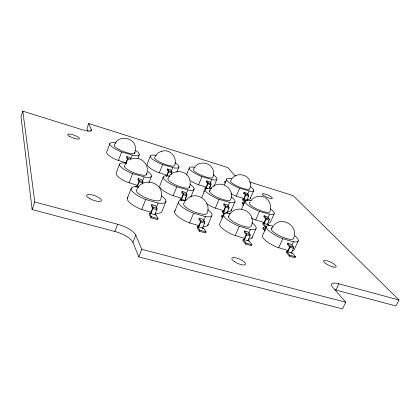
<?xml version="1.0" encoding="UTF-8"?>
<svg xmlns="http://www.w3.org/2000/svg" width="420" height="420" viewBox="0 0 420 420"><rect width="100%" height="100%" fill="white"/><g stroke="black" fill="none" stroke-linecap="round" stroke-linejoin="round"><path stroke-width="0.63" d="M134.71 153.321L135.345 150.602M146.543 174.652L147.247 171.722M189.446 187.493L190.176 184.643L190.124 181.676M126.168 163.212L127.775 158.692L126.819 156.513L126.478 157.416L127.397 159.206L126.005 162.887M135.744 187.031L136.133 186.081L137.329 186.522L139.183 181.692A1.05 0.294 -73.5 0 0 139.314 180.731L138.18 178.5L137.807 179.471L138.894 181.587L137.114 186.212A1.024 0.284 -73.7 0 0 136.978 186.674M142.306 184.06L142.805 182.758A1.05 0.294 -73.5 0 0 142.931 181.802L141.771 179.56L138.18 178.5M150.864 213.628L156.114 214.993L157.957 218.573L157.531 219.639L150.911 217.802L149.126 214.19L149.562 213.166L150.864 213.628L152.922 208.394A1.15 0.352 -74.1 0 0 153.059 207.322L151.694 204.645L151.279 205.7L152.586 208.236L150.607 213.245A1.124 0.341 -74.2 0 0 150.491 213.628M165.837 175.707L166.898 176.111L168.614 171.743A0.945 0.294 -73.1 0 0 168.714 170.888L167.486 168.945L167.139 169.822L168.32 171.665L166.666 175.838A0.924 0.289 -73.2 0 0 166.572 176.153M156.114 214.993L154.796 214.73L156.859 209.501A1.15 0.357 -74.1 0 0 156.991 208.435L155.6 205.753L151.694 204.645M171.066 174.652L171.827 172.72A0.945 0.299 -73.1 0 0 171.922 171.864L170.672 169.916L167.486 168.945M90.72 131.465L91.345 129.738A11.692 2.625 19.9 0 1 81.664 129.533L22.822 111.153L21 116.645L32.135 209.559L114.854 231.478A16.879 5.875 20.6 0 1 132.935 242.382L138.805 256.898L342.531 308.847L345.755 302.237L332.861 287.516A15.325 4.347 26.4 0 1 338.935 283.81L399 299.975L395.955 305.965L335.927 290.057A15.288 4.473 26.5 0 0 334.399 289.7M179.939 199.899L180.338 198.975L181.482 199.4L183.372 194.702A1.024 0.347 -73.6 0 0 183.472 193.757L182.023 191.478L181.64 192.423L183.031 194.586L181.209 199.08A1.003 0.336 -73.7 0 0 181.052 199.747M181.482 199.4L184.931 200.408L186.827 195.72A1.024 0.352 -73.6 0 0 186.921 194.775L185.451 192.491L182.023 191.478M205.475 189.31L204.829 188.422L205.196 187.588L206.22 187.976L207.963 183.719A0.924 0.336 -73.1 0 0 208.042 182.873L206.556 180.889L206.204 181.745L207.627 183.624L205.947 187.698A0.903 0.326 -73.2 0 0 205.879 187.903M209.291 188.906L211.04 184.658A0.924 0.341 -73.1 0 0 211.113 183.813L209.612 181.823L206.556 180.889M198.776 227.015L203.763 228.312L206.089 231.95L205.653 232.979L199.364 231.236L197.09 227.566L197.536 226.574L198.776 227.015L200.876 221.939A1.124 0.415 -74.3 0 0 200.97 220.883L199.238 218.164L198.817 219.182L200.477 221.765L198.455 226.627A1.097 0.404 -74.4 0 0 198.34 226.994M203.763 228.312L202.514 228.06L204.614 222.994A1.118 0.415 -74.3 0 0 204.708 221.944L202.949 219.219L199.238 218.164M224.138 214.82L222.233 212.21L222.642 211.318L223.739 211.722L225.661 207.155A1.003 0.394 -73.6 0 0 225.729 206.225L223.991 203.9L223.603 204.818L225.267 207.023L223.419 211.391A0.977 0.383 -73.8 0 0 223.277 211.942M223.739 211.722L227.036 212.688L228.963 208.126A1.003 0.399 -73.6 0 0 229.026 207.197L227.267 204.866L223.991 203.9M244.823 202.508L242.571 199.794L242.949 198.98L243.931 199.353L245.7 195.206A0.908 0.373 -73 0 0 245.747 194.371L244.041 192.344L243.684 193.179L245.317 195.101L243.616 199.07A0.882 0.367 -73.2 0 0 243.479 199.752M243.931 199.353L246.876 200.246L248.651 196.103A0.903 0.378 -73 0 0 248.698 195.269L246.971 193.242L244.041 192.344M244.429 239.778L249.175 241.001L251.932 244.687L251.496 245.69L245.516 244.031L242.792 240.314L243.248 239.347L244.429 239.778L246.566 234.848A1.097 0.467 -74.4 0 0 246.629 233.809L244.561 231.047L244.13 232.04L246.109 234.659L244.057 239.374A1.066 0.457 -74.6 0 0 243.905 239.978M249.175 241.001L247.989 240.77L250.126 235.851A1.092 0.473 -74.5 0 0 250.184 234.817L248.089 232.05L244.561 231.047M266.469 227.493L265.288 227.152L262.652 223.981L263.072 223.109L264.122 223.503L266.07 219.056A0.982 0.436 -73.7 0 0 266.112 218.138L264.117 215.775L263.723 216.667L265.634 218.909L263.76 223.162A0.956 0.425 -73.9 0 0 263.623 223.703M264.122 223.503L267.278 224.422L269.225 219.986A0.977 0.441 -73.7 0 0 269.267 219.067L267.246 216.699L264.117 215.775M287.889 251.921L292.399 253.087L295.554 256.809L295.108 257.78L289.417 256.2L286.293 252.441L286.76 251.507L287.889 251.921L290.052 247.128A1.066 0.52 -74.6 0 0 290.084 246.109L287.716 243.316L287.28 244.277L289.543 246.934L287.459 251.512A1.04 0.504 -74.9 0 0 287.38 251.743M292.399 253.087L291.275 252.866L293.438 248.089A1.066 0.525 -74.7 0 0 293.465 247.07L291.076 244.272L287.716 243.316M32.135 209.559L34.781 201.957L22.822 111.153M235.762 176.048A10.563 2.242 22.9 0 1 233.851 174.458L227.808 167.559L88.725 123.527L86.909 128.588L88.074 131.47M109.841 143.551L106.706 152.035A15.703 3.864 20.6 0 0 116.219 159.684L126.509 163.039M118.414 160.592L121.642 151.982L134.237 155.594A15.755 3.691 20.7 0 0 134.894 150.05M119.585 164.099L116.156 173.229A16.989 4.557 20.9 0 0 126.677 181.965L137.487 185.419M130.856 158.907L132.248 155.237M137.933 158.287L139.309 154.686M129.061 182.957L132.61 173.675L146.191 177.418A17.052 4.358 20.9 0 0 147.478 171.328M127.355 198.356L131.145 188.475M114.854 231.478L117.626 224.254L34.781 201.957M150.302 156.083L147.11 164.351A15.304 3.728 21.5 0 0 157.148 172.058L167.055 175.292M142.506 181.115L144.065 177.083M148.911 182.7L151.499 176.069M127.874 197.542A18.522 5.455 21.2 0 0 139.115 208.467L141.729 209.554L145.661 199.495L158.114 203.054L160.403 203.348A18.59 5.213 21.3 0 0 161.322 195.83M159.296 172.951L162.587 164.561L174.605 168.005A15.351 3.56 21.5 0 0 174.967 162.761M132.935 242.382L135.797 235.1A16.931 5.717 20.6 0 0 117.626 224.254M163.196 177.209L159.695 186.091A16.548 4.373 21.8 0 0 170.825 194.875L181.65 198.324M150.911 217.802L151.331 216.736L149.562 213.166M156.251 207.753L158.114 203.054M171.092 171.848L172.746 167.68M138.805 256.898L141.803 249.344L135.797 235.1M176.867 172.195L178.967 166.929M165.942 201.411L162.041 211.186A18.522 5.455 21.2 0 1 156.45 213.297L155.305 213.166M173.156 195.841L176.773 186.821L189.683 190.37A16.606 4.179 21.9 0 0 190.166 184.391M186.422 175.04L189.205 168.131M174.552 211.759L178.427 202.172M186.254 193.657L187.709 190.076M185.341 198.403L186.023 196.723M190.816 197.053L194.166 188.843M190.087 180.511A14.968 3.581 22.3 0 0 196.471 183.95L198.576 184.821L201.92 176.642L213.392 179.923A15.01 3.418 22.3 0 0 213.192 174.793M175.203 210.562A18.034 5.198 22.4 0 0 187.026 221.902L189.572 222.957L193.589 213.208L205.422 216.594L207.527 216.841A18.102 4.972 22.4 0 0 207.874 209.764M203.71 191.972L204.073 191.1M201.653 197.836L204.976 189.767M210.226 183.12L211.664 179.634M209.255 188.044L210.457 185.141M213.916 186.412L216.778 179.529M199.364 231.236L199.799 230.202L197.536 226.574M203.658 220.826L205.422 216.594M226.16 181.613L224.984 181.246L224.648 182.049L225.44 183.015M224.291 184.9L226.816 178.878M207.679 225.488L211.68 215.943M206.593 203.732A16.181 4.179 22.7 0 0 213.087 207.233L215.366 208.178L219.046 199.4L231.32 202.771A16.238 3.995 22.7 0 0 231.131 196.933M223.487 216.127L221.802 215.639L221.403 216.578L222.401 217.97M223.881 214.042L219.959 223.303A17.64 4.94 23.4 0 0 232.696 234.712L244.55 238.366M227.771 206.577L229.493 202.514M230.769 193.678A14.684 3.433 23 0 0 234.187 195.353L236.255 196.208L239.647 188.234L250.609 191.363A14.726 3.281 22.9 0 0 250.415 186.685M231.137 210.714L234.801 202.109M244.466 203.207L242.582 202.64L242.219 203.495L243.747 205.359M247.538 194.502L248.992 191.105M241.537 209.155L245.133 200.781M250.199 198.702L253.58 190.869M235.184 235.741L239.269 226.275L250.525 229.499L252.462 229.703A17.703 4.725 23.4 0 0 251.895 222.747M248.734 233.604L250.525 229.499M251.317 218.012A15.887 3.99 23.6 0 0 253.486 219.046L255.717 219.97L259.45 211.428L271.136 214.625A15.934 3.812 23.5 0 0 270.38 208.955M245.516 244.031L245.952 243.028L243.248 239.347M251.947 237.956L256.011 228.685M265.792 228.359L263.104 227.582L262.7 228.501L264.621 230.843M267.944 217.796L269.441 214.405M265.288 227.152L265.687 226.249L263.072 223.109M266.6 226.448L262.621 235.452A17.33 4.683 24.4 0 0 276.176 246.902L288.057 250.556M274.139 213.859L270.428 222.243A15.887 3.99 23.6 0 1 267.971 223.094M278.607 247.91L282.749 238.718L293.475 241.784L295.255 241.957A17.388 4.478 24.3 0 0 294.824 235.841M291.916 245.207L293.475 241.784M289.417 256.2L289.863 255.229L286.76 251.507M298.252 240.828L294.137 249.837A17.33 4.683 24.4 0 1 292.241 250.96M335.927 290.057L338.935 283.81M267.278 224.422L268.328 224.642L266.91 224.081M126.058 162.923L124.63 165.553A11.933 3.05 20.9 0 0 135.408 173.339A11.933 3.05 20.9 0 0 146.528 173.387M185.209 200.839L183.624 203.6A12.668 3.481 22.4 0 0 193.825 211.669A12.668 3.481 22.4 0 0 207.013 213.323C212.184 201.91 197.048 190.197 187.488 198.597M209.559 191.084C215.323 177.434 236.187 186.039 230.548 199.799A11.366 2.798 22.7 0 1 217.733 197.521A11.366 2.798 22.7 0 1 210.205 190.57M228.47 216.594C234.78 201.726 257.481 211.166 251.323 226.091A12.39 3.308 23.4 0 1 237.694 224.039A12.39 3.308 23.4 0 1 229.089 215.922M271.21 228.974L272.816 226.375M250.777 200.618C253.848 196.807 259.271 195.116 263.849 197.038M273.693 225.503C281.867 215.182 299.229 226.664 293.548 238.256A12.17 3.134 24.3 0 1 280.198 236.114A12.17 3.134 24.3 0 1 272.129 228.06M160.361 151.725L157.999 153.09L156.093 155.032L154.775 157.411A10.747 2.489 21.5 0 0 162.971 163.553A10.747 2.489 21.5 0 0 174.568 165.622C178.085 157.689 169.601 148.06 161.359 151.436M131.964 158.923C139.277 155.983 148.155 162.635 147.226 170.515M185.551 200.608L183.456 200.324A18.102 4.972 22.4 0 0 178.999 203.837A18.102 4.972 22.4 0 0 191.032 212.147L193.589 213.208M185.062 199.169L186.049 199.3A16.548 4.373 21.8 0 0 187.399 199.332M138.847 187.068L137.141 186.821A18.59 5.213 21.3 0 0 131.429 190.092A18.59 5.213 21.3 0 0 143.041 198.408L145.661 199.495M210.898 188.585L209.076 188.302A16.238 3.995 22.7 0 0 205.637 191.184A16.238 3.995 22.7 0 0 216.757 198.455L219.046 199.4M170.016 176.232L168.053 175.912A16.606 4.179 21.9 0 0 163.627 178.584A16.606 4.179 21.9 0 0 174.431 185.85L176.773 186.821M126.32 163.165L125.265 162.986A17.052 4.358 20.9 0 0 119.768 165.433A17.052 4.358 20.9 0 0 130.216 172.683L132.61 173.675M231.572 178.784L229.96 178.505A14.726 3.281 22.9 0 0 227.246 180.92A14.726 3.281 22.9 0 0 237.573 187.378L239.647 188.234M194.953 167.391L193.232 167.087A15.01 3.418 22.3 0 0 189.73 169.318A15.01 3.418 22.3 0 0 199.81 175.77L201.92 176.642M156.214 155.421L154.985 155.195A15.351 3.56 21.5 0 0 150.633 157.232A15.351 3.56 21.5 0 0 160.429 163.669L162.587 164.561M116.214 143.021L115.227 142.832A15.755 3.691 20.7 0 0 109.951 144.659A15.755 3.691 20.7 0 0 119.438 151.069L121.642 151.982M227.036 212.688L228.139 212.919L226.711 212.352M184.905 200.372L186.091 200.655M246.876 200.246L247.863 200.466L246.561 199.962M141.803 249.344L345.755 302.237M151.331 216.736L157.957 218.573M199.799 230.202L206.089 231.95M245.952 243.028L251.932 244.687M289.863 255.229L295.554 256.809M141.729 209.554L151.672 212.336M189.572 222.957L199.521 225.75M152.88 208.53L156.812 209.643M200.828 222.075L204.572 223.13M246.524 234.98L250.078 235.982M290.01 247.259L293.396 248.215M153.037 207.244L156.97 208.357M200.944 220.804L204.682 221.865M246.598 233.73L250.147 234.738M290.042 246.031L293.428 246.992M137.329 186.522L138.537 186.874M230.822 213.806L227.682 213.213A17.703 4.725 23.4 0 0 224.375 216.941A17.703 4.725 23.4 0 0 236.77 225.241L239.269 226.275M273.473 226.249L269.855 225.503A17.388 4.478 24.3 0 0 267.598 229.425A17.388 4.478 24.3 0 0 280.308 237.704L282.749 238.718M265.687 226.249L266.752 226.553M215.366 208.178L223.96 210.688M255.717 219.97L264.448 222.521M139.298 180.663L142.916 181.734M183.451 193.688L186.9 194.707M225.703 206.157L229 207.128M266.081 218.069L269.231 218.999M139.141 181.818L142.763 182.884M183.33 194.828L186.784 195.846M225.619 207.281L228.921 208.252M266.033 219.177L269.183 220.106M198.576 184.821L206.483 187.21M236.255 196.208L244.346 198.655M251.249 200.781L248.346 200.161A15.934 3.812 23.5 0 0 245.81 203.233A15.934 3.812 23.5 0 0 257.208 210.504L259.45 211.428M206.22 187.976L207.758 188.438M127.612 159.39L129.286 159.904M168.578 171.859L171.785 172.835M207.926 183.834L211.003 184.769M245.663 195.316L248.614 196.214M126.819 156.513L130.142 157.531L131.114 159.369L127.764 158.345M243.684 193.179L244.855 193.541M168.698 170.825L171.906 171.806M208.016 182.816L211.092 183.75M245.721 194.308L248.672 195.211M184.931 200.408L186.049 200.75M249.496 181.965L293.092 195.584L399 299.975M264.863 197.51C269.666 200.141 272.097 206.467 269.871 211.565A11.156 2.667 23.5 0 1 257.255 209.213A11.156 2.667 23.5 0 1 250.283 202.335M290.84 252.457L291.275 252.866M247.606 240.366L247.989 240.77M268.328 224.642L269.089 225.54M242.949 198.98L245.185 201.663M202.188 227.666L202.514 228.06M224.984 181.246L225.771 182.201M242.582 202.64L243.721 204.026M263.104 227.582L265.393 230.365M205.196 187.588L205.973 188.643M222.642 211.318L224.537 213.89M221.802 215.639L222.789 217.009M154.534 214.347L154.796 214.73M180.338 198.975L181.283 200.498M136.133 186.081L136.626 187.073M88.725 123.527L91.345 129.738M189.893 180.563C188.365 169.643 171.654 168.389 168.005 178.589A11.623 2.924 21.9 0 0 178.511 186.144A11.623 2.924 21.9 0 0 189.452 186.679M135.392 149.599C136.847 137.76 118.288 133.665 114.513 144.942A11.025 2.583 20.7 0 0 124.294 151.809A11.025 2.583 20.7 0 0 134.762 152.271M211.712 188.066A14.968 3.581 22.3 0 1 210.037 188.029M208.126 224.201A18.034 5.198 22.4 0 1 203.501 226.49M252.184 237.116A17.64 4.94 23.4 0 1 248.367 239.075M231.404 209.643A16.181 4.179 22.7 0 1 227.63 211.459M250.346 197.794A14.684 3.433 23 0 1 247.207 199.269M160.907 151.809A5.218 1.155 21.5 0 1 161.663 151.478M250.383 183.65L250.378 186.281L249.679 188.806A10.311 2.294 22.9 0 1 239.568 187.131A10.311 2.294 22.9 0 1 230.643 180.91C234.266 171.371 249.627 173.355 250.383 183.65M161.359 196.77L160.577 199.941A13.015 3.649 21.3 0 1 146.249 198.02A13.015 3.649 21.3 0 1 136.621 189.982C142.07 176.174 163.847 181.949 161.359 196.77M213.575 174.862L212.893 177.45A10.505 2.394 22.3 0 1 202.062 175.586A10.505 2.394 22.3 0 1 193.489 169.402C198.041 158.225 215.355 162.866 213.575 174.862M333.685 267.078L332.236 266.711A6.962 1.838 25.5 0 1 324.76 262.778L323.951 261.965A6.962 1.838 25.5 0 1 326.041 260.516L327.469 260.883A6.962 1.838 25.5 0 1 335.339 265.199A6.962 1.838 25.5 0 1 333.685 267.078M89.539 198.497A7.823 2.405 19.9 0 0 101.351 200.608A7.823 2.405 19.9 0 0 91.124 194.644A7.823 2.405 19.9 0 0 89.539 198.497M234.197 261.45A7.466 2.352 24 0 0 245.448 264.406A7.466 2.352 24 0 0 236.387 257.969A7.466 2.352 24 0 0 234.197 261.45M69.83 136.547A6.253 1.496 19.7 0 0 79.375 138.752A6.253 1.496 19.7 0 0 71.395 134.363A6.253 1.496 19.7 0 0 69.83 136.547M264.08 195.883A5.565 1.234 23.5 0 0 272.344 198.403A5.565 1.234 23.5 0 0 265.377 194.119A5.565 1.234 23.5 0 0 264.08 195.883"/></g></svg>
